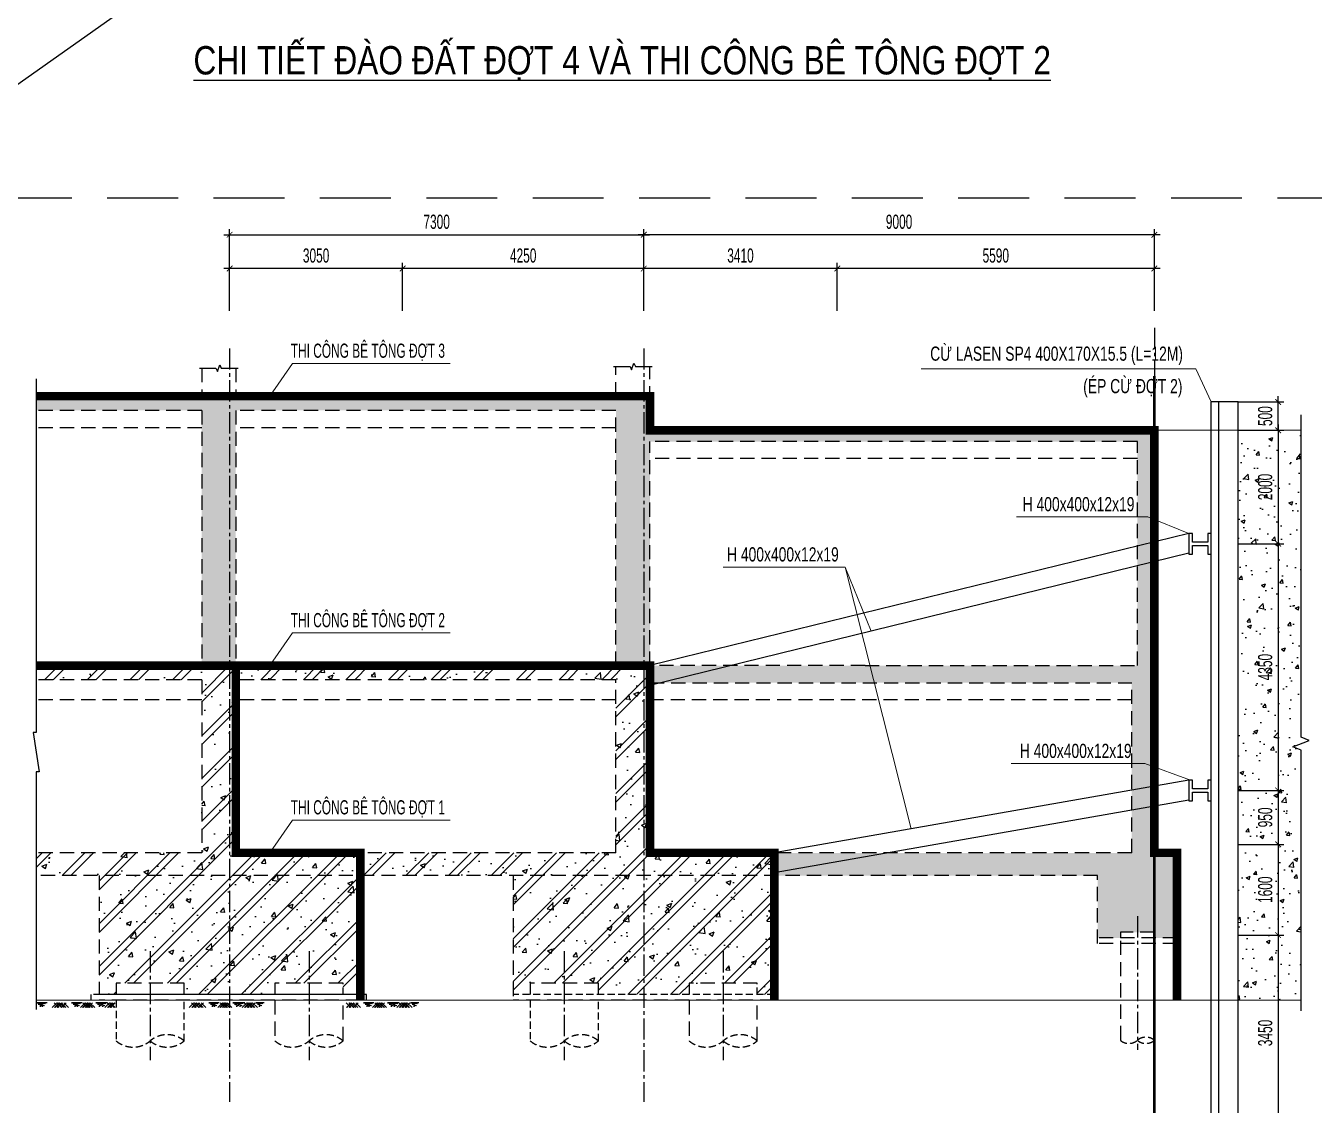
# Model space of a CAD drawing. Extents: x 71 to 3057337, y -14 to 345257.
# Drawn here: x 2984424 to 3029843, y 43712 to 81774 of the extents above; entities that cross this region are included whole.
import ezdxf
from ezdxf.enums import TextEntityAlignment as Align

# ---------------------------------------------------------------- set-up
doc = ezdxf.new("R2010")
doc.units = 0
doc.header["$LTSCALE"] = 1000
doc.header["$MEASUREMENT"] = 0
doc.header["$PDMODE"] = 3
for name, pattern in [('CENTER2', [1.125, 0.75, -0.125, 0.125, -0.125]), ('DASHED2', [0.375, 0.25, -0.125]), ('HIDDEN', [0.375, 0.25, -0.125])]:
    doc.linetypes.add(name, pattern=pattern)
doc.layers.get('0').update_dxf_attribs({"linetype": 'CONTINUOUS'})
doc.layers.get('Defpoints').update_dxf_attribs({"linetype": 'CONTINUOUS'})
for name, color, linetype in [('8', 8, 'CONTINUOUS'), ('CDC.01.AXIS', 160, 'CENTER2'), ('CDC.02.DIM', 1, 'CONTINUOUS'), ('CDC.04.HIDDEN', 8, 'HIDDEN'), ('CDC.05.STEEL', 4, 'CONTINUOUS'), ('CDC.06.TEXT', 2, 'CONTINUOUS'), ('CDC.10.HATCH', 9, 'CONTINUOUS'), ('CDC.14.STEELNUM', 2, 'CONTINUOUS'), ('CDC.16.BIGTEXT', 6, 'CONTINUOUS'), ('CHI', 1, 'CONTINUOUS'), ('DAICOC', 8, 'HIDDEN'), ('DIM', 1, 'CONTINUOUS'), ('hiddend', 146, 'HIDDEN')]:
    doc.layers.add(name, color=color, linetype=linetype)
doc.layers.add('A-WALL', color=4, linetype='CONTINUOUS', lineweight=9)
doc.layers.add('KCS_CHI', color=1, linetype='CONTINUOUS', lineweight=15)
doc.layers.add('KCS_Plotter', color=11, linetype='CONTINUOUS', plot=False)
doc.styles.add('ARIAL', font='arial.ttf', dxfattribs={"width": 0.6})
doc.dimstyles.new('D-25', dxfattribs={"dimtxt": 500, "dimasz": 200, "dimexe": 200, "dimexo": 0, "dimgap": 200, "dimtad": 1, "dimdec": 0, "dimlfac": 0.5, "dimzin": 13, "dimdsep": 46, "dimtxsty": 'ARIAL', "dimblk": 'ARCHTICK', "dimcen": 0, "dimdle": 200, "dimclrd": 1, "dimclre": 1, "dimclrt": 2, "dimadec": 0, "dimazin": 0, "dimtfac": 1, "dimtdec": 0, "dimtix": 1, "dimtmove": 2, "dimatfit": 3, "dimldrblk": 'ARCHTICK', "dimfxl": 1, "dimtolj": 1, "dimtzin": 13, "dimarcsym": 0})

# ---------------------------------------------------------------- blocks, each defined once
blk = doc.blocks.new('_ARCHTICK')
at = {"color": 0, "linetype": 'ByBlock', "const_width": 0.15}
blk.add_lwpolyline([(-0.5, -0.5), (0.5, 0.5)], dxfattribs=at)
blk = doc.blocks.new('*D189')
at = {"layer": 'CDC.02.DIM', "color": 1, "lineweight": -2, "transparency": 16777216}
for p, q in [((3006208, 71726), (3006208, 74605)), ((3024208, 71726), (3024208, 74605)), ((3024408, 74405), (3006008, 74405))]:
    blk.add_line(p, q, dxfattribs=at)
at = {"layer": 'Defpoints', "color": 0, "transparency": 16777216}
for p in [(3006208, 74405), (3006208, 71726), (3024208, 71726)]:
    blk.add_point(p, dxfattribs=at)
at = {"layer": 'CDC.02.DIM', "color": 1, "lineweight": -2, "transparency": 16777216, "xscale": 200, "yscale": 200, "zscale": 200, "rotation": 180}
blk.add_blockref('_ARCHTICK', (3006208, 74405), dxfattribs=at)
at = {"layer": 'CDC.02.DIM', "color": 1, "lineweight": -2, "transparency": 16777216, "xscale": 200, "yscale": 200, "zscale": 200}
blk.add_blockref('_ARCHTICK', (3024208, 74405), dxfattribs=at)
at = {"layer": 'CDC.02.DIM', "color": 2, "transparency": 16777216, "insert": (3015208, 74860), "char_height": 500, "attachment_point": 5, "style": 'ARIAL'}
blk.add_mtext('\\A1;9000', dxfattribs=at)
blk = doc.blocks.new('*D190')
at = {"layer": 'A-WALL', "color": 1, "lineweight": -2, "transparency": 16777216}
for p, q in [((3006408, 73214), (2997508, 73214)), ((2997708, 71726), (2997708, 73414)), ((3006208, 71726), (3006208, 73414))]:
    blk.add_line(p, q, dxfattribs=at)
at = {"layer": 'Defpoints', "color": 0, "transparency": 16777216}
for p in [(2997708, 73214), (2997708, 71726), (3006208, 71726)]:
    blk.add_point(p, dxfattribs=at)
at = {"layer": 'A-WALL', "color": 1, "lineweight": -2, "transparency": 16777216, "xscale": 200, "yscale": 200, "zscale": 200, "rotation": 180}
blk.add_blockref('_ARCHTICK', (2997708, 73214), dxfattribs=at)
at = {"layer": 'A-WALL', "color": 1, "lineweight": -2, "transparency": 16777216, "xscale": 200, "yscale": 200, "zscale": 200}
blk.add_blockref('_ARCHTICK', (3006208, 73214), dxfattribs=at)
at = {"layer": 'A-WALL', "color": 2, "transparency": 16777216, "insert": (3001958, 73669), "char_height": 500, "attachment_point": 5, "style": 'ARIAL'}
blk.add_mtext('\\A1;4250', dxfattribs=at)
blk = doc.blocks.new('*D191')
at = {"layer": 'A-WALL', "color": 1, "lineweight": -2, "transparency": 16777216}
for p, q in [((2997908, 73214), (2991408, 73214)), ((2991608, 71726), (2991608, 73414)), ((2997708, 71726), (2997708, 73414))]:
    blk.add_line(p, q, dxfattribs=at)
at = {"layer": 'Defpoints', "color": 0, "transparency": 16777216}
for p in [(2991608, 73214), (2991608, 71726), (2997708, 71726)]:
    blk.add_point(p, dxfattribs=at)
at = {"layer": 'A-WALL', "color": 1, "lineweight": -2, "transparency": 16777216, "xscale": 200, "yscale": 200, "zscale": 200, "rotation": 180}
blk.add_blockref('_ARCHTICK', (2991608, 73214), dxfattribs=at)
at = {"layer": 'A-WALL', "color": 1, "lineweight": -2, "transparency": 16777216, "xscale": 200, "yscale": 200, "zscale": 200}
blk.add_blockref('_ARCHTICK', (2997708, 73214), dxfattribs=at)
at = {"layer": 'A-WALL', "color": 2, "transparency": 16777216, "insert": (2994658, 73669), "char_height": 500, "attachment_point": 5, "style": 'ARIAL'}
blk.add_mtext('\\A1;3050', dxfattribs=at)
blk = doc.blocks.new('*D192')
at = {"layer": 'A-WALL', "color": 1, "lineweight": -2, "transparency": 16777216}
for p, q in [((2991608, 71726), (2991608, 74605)), ((3006208, 71726), (3006208, 74605)), ((2991408, 74405), (3006408, 74405))]:
    blk.add_line(p, q, dxfattribs=at)
at = {"layer": 'Defpoints', "color": 0, "transparency": 16777216}
for p in [(3006208, 74405), (2991608, 71726), (3006208, 71726)]:
    blk.add_point(p, dxfattribs=at)
at = {"layer": 'A-WALL', "color": 1, "lineweight": -2, "transparency": 16777216, "xscale": 200, "yscale": 200, "zscale": 200, "rotation": 180}
blk.add_blockref('_ARCHTICK', (2991608, 74405), dxfattribs=at)
at = {"layer": 'A-WALL', "color": 1, "lineweight": -2, "transparency": 16777216, "xscale": 200, "yscale": 200, "zscale": 200}
blk.add_blockref('_ARCHTICK', (3006208, 74405), dxfattribs=at)
at = {"layer": 'A-WALL', "color": 2, "transparency": 16777216, "insert": (2998908, 74860), "char_height": 500, "attachment_point": 5, "style": 'ARIAL'}
blk.add_mtext('\\A1;7300', dxfattribs=at)
blk = doc.blocks.new('*D193')
at = {"layer": 'CDC.02.DIM', "color": 1, "lineweight": -2, "transparency": 16777216}
for p, q in [((3024408, 73214), (3012828, 73214)), ((3013028, 71726), (3013028, 73414)), ((3024208, 71726), (3024208, 73414))]:
    blk.add_line(p, q, dxfattribs=at)
at = {"layer": 'Defpoints', "color": 0, "transparency": 16777216}
for p in [(3013028, 73214), (3013028, 71726), (3024208, 71726)]:
    blk.add_point(p, dxfattribs=at)
at = {"layer": 'CDC.02.DIM', "color": 1, "lineweight": -2, "transparency": 16777216, "xscale": 200, "yscale": 200, "zscale": 200, "rotation": 180}
blk.add_blockref('_ARCHTICK', (3013028, 73214), dxfattribs=at)
at = {"layer": 'CDC.02.DIM', "color": 1, "lineweight": -2, "transparency": 16777216, "xscale": 200, "yscale": 200, "zscale": 200}
blk.add_blockref('_ARCHTICK', (3024208, 73214), dxfattribs=at)
at = {"layer": 'CDC.02.DIM', "color": 2, "transparency": 16777216, "insert": (3018618, 73669), "char_height": 500, "attachment_point": 5, "style": 'ARIAL'}
blk.add_mtext('\\A1;5590', dxfattribs=at)
blk = doc.blocks.new('*D194')
at = {"layer": 'CDC.02.DIM', "color": 1, "lineweight": -2, "transparency": 16777216}
for p, q in [((3013228, 73214), (3006008, 73214)), ((3006208, 71726), (3006208, 73414)), ((3013028, 71726), (3013028, 73414))]:
    blk.add_line(p, q, dxfattribs=at)
at = {"layer": 'Defpoints', "color": 0, "transparency": 16777216}
for p in [(3006208, 73214), (3006208, 71726), (3013028, 71726)]:
    blk.add_point(p, dxfattribs=at)
at = {"layer": 'CDC.02.DIM', "color": 1, "lineweight": -2, "transparency": 16777216, "xscale": 200, "yscale": 200, "zscale": 200, "rotation": 180}
blk.add_blockref('_ARCHTICK', (3006208, 73214), dxfattribs=at)
at = {"layer": 'CDC.02.DIM', "color": 1, "lineweight": -2, "transparency": 16777216, "xscale": 200, "yscale": 200, "zscale": 200}
blk.add_blockref('_ARCHTICK', (3013028, 73214), dxfattribs=at)
at = {"layer": 'CDC.02.DIM', "color": 2, "transparency": 16777216, "insert": (3009618, 73669), "char_height": 500, "attachment_point": 5, "style": 'ARIAL'}
blk.add_mtext('\\A1;3410', dxfattribs=at)
blk = doc.blocks.new('*D201')
at = {"layer": 'CDC.02.DIM', "color": 1, "lineweight": -2, "transparency": 16777216}
for p, q in [((3024408, 73214), (3012828, 73214)), ((3013028, 71726), (3013028, 73414)), ((3024208, 71726), (3024208, 73414))]:
    blk.add_line(p, q, dxfattribs=at)
at = {"layer": 'Defpoints', "color": 0, "transparency": 16777216}
for p in [(3013028, 73214), (3013028, 71726), (3024208, 71726)]:
    blk.add_point(p, dxfattribs=at)
at = {"layer": 'CDC.02.DIM', "color": 1, "lineweight": -2, "transparency": 16777216, "xscale": 200, "yscale": 200, "zscale": 200, "rotation": 180}
blk.add_blockref('_ARCHTICK', (3013028, 73214), dxfattribs=at)
at = {"layer": 'CDC.02.DIM', "color": 1, "lineweight": -2, "transparency": 16777216, "xscale": 200, "yscale": 200, "zscale": 200}
blk.add_blockref('_ARCHTICK', (3024208, 73214), dxfattribs=at)
at = {"layer": 'CDC.02.DIM', "color": 2, "transparency": 16777216, "insert": (3018618, 73669), "char_height": 500, "attachment_point": 5, "style": 'ARIAL'}
blk.add_mtext('\\A1;5590', dxfattribs=at)
blk = doc.blocks.new('*D204')
at = {"layer": 'CDC.02.DIM', "color": 1, "lineweight": -2, "transparency": 16777216}
for p, q in [((3028571, 67711), (3028571, 63311)), ((3027159, 67511), (3028771, 67511)), ((3027159, 63511), (3028771, 63511))]:
    blk.add_line(p, q, dxfattribs=at)
at = {"layer": 'Defpoints', "color": 0, "transparency": 16777216}
for p in [(3027159, 67511), (3027159, 63511), (3028571, 63511)]:
    blk.add_point(p, dxfattribs=at)
at = {"layer": 'CDC.02.DIM', "color": 1, "lineweight": -2, "transparency": 16777216, "xscale": 200, "yscale": 200, "zscale": 200}
for p, rotation in [((3028571, 67511), 90), ((3028571, 63511), 270)]:
    blk.add_blockref('_ARCHTICK', p, dxfattribs=dict(at, rotation=rotation))
at = {"layer": 'CDC.02.DIM', "color": 2, "transparency": 16777216, "insert": (3028116, 65511), "char_height": 500, "attachment_point": 5, "rotation": 90, "style": 'ARIAL'}
blk.add_mtext('\\A1;2000', dxfattribs=at)
blk = doc.blocks.new('*D205')
at = {"layer": 'CDC.02.DIM', "color": 1, "lineweight": -2, "transparency": 16777216}
for p, q in [((3028571, 63711), (3028571, 54611)), ((3027159, 63511), (3028771, 63511)), ((3027159, 54811), (3028771, 54811))]:
    blk.add_line(p, q, dxfattribs=at)
at = {"layer": 'Defpoints', "color": 0, "transparency": 16777216}
for p in [(3027159, 63511), (3027159, 54811), (3028571, 54811)]:
    blk.add_point(p, dxfattribs=at)
at = {"layer": 'CDC.02.DIM', "color": 1, "lineweight": -2, "transparency": 16777216, "xscale": 200, "yscale": 200, "zscale": 200}
for p, rotation in [((3028571, 63511), 90), ((3028571, 54811), 270)]:
    blk.add_blockref('_ARCHTICK', p, dxfattribs=dict(at, rotation=rotation))
at = {"layer": 'CDC.02.DIM', "color": 2, "transparency": 16777216, "insert": (3028116, 59161), "char_height": 500, "attachment_point": 5, "rotation": 90, "style": 'ARIAL'}
blk.add_mtext('\\A1;4350', dxfattribs=at)
blk = doc.blocks.new('*D206')
at = {"layer": 'CDC.02.DIM', "color": 1, "lineweight": -2, "transparency": 16777216}
for p, q in [((3028571, 55011), (3028571, 52711)), ((3027159, 54811), (3028771, 54811)), ((3027159, 52911), (3028771, 52911))]:
    blk.add_line(p, q, dxfattribs=at)
at = {"layer": 'Defpoints', "color": 0, "transparency": 16777216}
for p in [(3027159, 54811), (3027159, 52911), (3028571, 52911)]:
    blk.add_point(p, dxfattribs=at)
at = {"layer": 'CDC.02.DIM', "color": 1, "lineweight": -2, "transparency": 16777216, "xscale": 200, "yscale": 200, "zscale": 200}
for p, rotation in [((3028571, 54811), 90), ((3028571, 52911), 270)]:
    blk.add_blockref('_ARCHTICK', p, dxfattribs=dict(at, rotation=rotation))
at = {"layer": 'CDC.02.DIM', "color": 2, "transparency": 16777216, "insert": (3028116, 53861), "char_height": 500, "attachment_point": 5, "rotation": 90, "style": 'ARIAL'}
blk.add_mtext('\\A1;950', dxfattribs=at)
blk = doc.blocks.new('*D207')
at = {"layer": 'CDC.02.DIM', "color": 1, "lineweight": -2, "transparency": 16777216}
for p, q in [((3028571, 68511), (3028571, 68711)), ((3027159, 68511), (3028771, 68511)), ((3028571, 67511), (3028571, 68511)), ((3027159, 67511), (3028771, 67511)), ((3028571, 67511), (3028571, 67311))]:
    blk.add_line(p, q, dxfattribs=at)
at = {"layer": 'Defpoints', "color": 0, "transparency": 16777216}
for p in [(3027159, 68511), (3028571, 68511), (3027159, 67511)]:
    blk.add_point(p, dxfattribs=at)
at = {"layer": 'CDC.02.DIM', "color": 1, "lineweight": -2, "transparency": 16777216, "xscale": 200, "yscale": 200, "zscale": 200}
for p, rotation in [((3028571, 68511), 270), ((3028571, 67511), 90)]:
    blk.add_blockref('_ARCHTICK', p, dxfattribs=dict(at, rotation=rotation))
at = {"layer": 'CDC.02.DIM', "color": 2, "transparency": 16777216, "insert": (3028116, 68011), "char_height": 500, "attachment_point": 5, "rotation": 90, "style": 'ARIAL'}
blk.add_mtext('\\A1;500', dxfattribs=at)
blk = doc.blocks.new('*D208')
at = {"layer": 'CDC.02.DIM', "color": 1, "lineweight": -2, "transparency": 16777216}
for p, q in [((3027159, 52911), (3028771, 52911)), ((3028571, 53111), (3028571, 49511)), ((3027159, 49711), (3028771, 49711))]:
    blk.add_line(p, q, dxfattribs=at)
at = {"layer": 'Defpoints', "color": 0, "transparency": 16777216}
for p in [(3027159, 52911), (3027159, 49711), (3028571, 49711)]:
    blk.add_point(p, dxfattribs=at)
at = {"layer": 'CDC.02.DIM', "color": 1, "lineweight": -2, "transparency": 16777216, "xscale": 200, "yscale": 200, "zscale": 200}
for p, rotation in [((3028571, 52911), 90), ((3028571, 49711), 270)]:
    blk.add_blockref('_ARCHTICK', p, dxfattribs=dict(at, rotation=rotation))
at = {"layer": 'CDC.02.DIM', "color": 2, "transparency": 16777216, "insert": (3028116, 51311), "char_height": 500, "attachment_point": 5, "rotation": 90, "style": 'ARIAL'}
blk.add_mtext('\\A1;1600', dxfattribs=at)
blk = doc.blocks.new('*D209')
at = {"layer": 'CDC.02.DIM', "color": 1, "lineweight": -2, "transparency": 16777216}
for p, q in [((3027159, 49711), (3028771, 49711)), ((3028571, 49911), (3028571, 42611)), ((3027159, 42811), (3028771, 42811))]:
    blk.add_line(p, q, dxfattribs=at)
at = {"layer": 'Defpoints', "color": 0, "transparency": 16777216}
for p in [(3027159, 49711), (3027159, 42811), (3028571, 42811)]:
    blk.add_point(p, dxfattribs=at)
at = {"layer": 'CDC.02.DIM', "color": 1, "lineweight": -2, "transparency": 16777216, "xscale": 200, "yscale": 200, "zscale": 200}
for p, rotation in [((3028571, 49711), 90), ((3028571, 42811), 270)]:
    blk.add_blockref('_ARCHTICK', p, dxfattribs=dict(at, rotation=rotation))
at = {"layer": 'CDC.02.DIM', "color": 2, "transparency": 16777216, "insert": (3028116, 46261), "char_height": 500, "attachment_point": 5, "rotation": 90, "style": 'ARIAL'}
blk.add_mtext('\\A1;3450', dxfattribs=at)

msp = doc.modelspace()

# ---------------------------------------------------------------- hatches: boundary and pattern name
at = {"layer": 'CDC.10.HATCH'}
h = msp.add_hatch(dxfattribs=at)
h.set_pattern_fill('CHAU-01', color=256, scale=250, style=0, pattern_type=2)
h.set_pattern_definition([(50, (0, 0), (1793.15046, -156.88034), [187.5, -2062.5]), (355, (0, 0), (-346.8783, 1880.4803), [150, -1650]), (100.4514, (149.4, -13), (1446.2735, 1723.5989), [159.3505, -1752.8553]), (46.1842, (0, 500), (2668.1026, -413.7975), [281.25, -3093.75]), (96.6356, (222.3, 465.5), (2336.6568, 2435.2947), [239.0257, -2629.2825]), (351.1842, (0, 500), (2336.6549, 2435.2965), [225, -2475]), (21, (250, 375), (1492.2676, -1006.5472), [187.5, -2062.5]), (326, (250, 375), (608.2883, 1812.8751), [150, -1650]), (71.4514, (374.4, 291.1), (2100.5566, 806.3262), [159.3505, -1752.8553]), (37.5, (0, 0), (30.39964, 832.23463), [0, -1630, 0, -1675, 0, -1656.25]), (7.5, (0, 0), (657.67384, 986.02928), [0, -955, 0, -1592.5, 0, -631.25]), (327.5, (-557.5, 0), (1334.55609, -56.38718), [0, -625, 0, -1950, 0, -2587.5]), (317.5, (-807.5, 0), (1457.96542, 250.26246), [0, -812.5, 0, -1295, 0, -1837.5]), (45, (0, 0), (-751.30096, 751.30096), []), (45, (0, 306.2), (-751.30096, 751.30096), [])])
h.paths.add_polyline_path([(2991828, 68211.3), (3005228, 68211.3), (3005228, 59211.3), (3006428, 59211.3), (3006428, 67111.3), (3023608, 67111.3), (3023608, 59211.3), (3014008, 59211.3), (3006428, 59211.3), (3006428, 58611.3), (3023408, 58611.3), (3023408, 52611.3), (3010808, 52611.3), (3010808, 51811.3), (3022208, 51811.3), (3022208, 49611.3), (3023008, 49611.3), (3023008, 49811.3), (3024208, 49811.3), (3024208, 49611.3), (3025008, 49611.3), (3025008, 52611.3), (3024208, 52611.3), (3024208, 67511.3), (3006428, 67511.3), (3006428, 68711.3), (2984791.6, 68711.3), (2984791.6, 68211.3), (2990628, 68211.3), (2990628, 59211.3), (2991828, 59211.3)])
h = msp.add_hatch(dxfattribs=at)
h.set_pattern_fill('AR-CONC', color=256, scale=200, style=0)
h.set_pattern_definition([(50, (0, 0), (1434.52037, -125.50427), [150, -1650]), (355, (0, 0), (-277.5027, 1504.3843), [120, -1320]), (100.4514, (119.5, -10.5), (1157.01876, 1378.8791), [127.4804, -1402.2842]), (46.1842, (0, 400), (2134.4821, -331.038), [225, -2475]), (96.6356, (177.9, 372.4), (1869.3254, 1948.2357), [191.2206, -2103.426]), (351.1842, (0, 400), (1869.3239, 1948.2372), [180, -1980]), (21, (200, 300), (1193.8141, -805.2378), [150, -1650]), (326, (200, 300), (486.63066, 1450.3001), [120, -1320]), (71.4514, (299.5, 232.9), (1680.44526, 645.061), [127.4804, -1402.2842]), (37.5, (0, 0), (24.31971, 665.78771), [0, -1304, 0, -1340, 0, -1325]), (7.5, (0, 0), (526.13907, 788.82342), [0, -764, 0, -1274, 0, -505]), (327.5, (-446, 0), (1067.64487, -45.10974), [0, -500, 0, -1560, 0, -2070]), (317.5, (-646, 0), (1166.37234, 200.20996), [0, -650, 0, -1036, 0, -1470])])
h.paths.add_polyline_path([(3029376.2, 67511.3), (3027158.9, 67511.3), (3027158.9, 47411.3), (3029376.2, 47411.3), (3029376.2, 56226.9), (3029082.6, 56354.4), (3029669.9, 56568.2), (3029376.2, 56695.7)])
h.paths.add_polyline_path([(3027735.6, 64936.3), (3027735.6, 66086.3), (3028496.1, 66086.3), (3028496.1, 64936.3)], flags=24)
h.paths.add_polyline_path([(3027735.2, 58582.8), (3027735.2, 59739.8), (3028496.1, 59739.8), (3028496.1, 58582.8)], flags=24)
h.paths.add_polyline_path([(3027735.6, 53405.4), (3027735.6, 54317.2), (3028496.1, 54317.2), (3028496.1, 53405.4)], flags=24)
h.paths.add_polyline_path([(3027735.6, 50753), (3027735.6, 51869.6), (3028496.1, 51869.6), (3028496.1, 50753)], flags=24)
h = msp.add_hatch(dxfattribs=at)
h.set_pattern_fill('CHAU-01', color=256, scale=250, style=0, pattern_type=2)
h.set_pattern_definition([(50, (65121.5, -48691.5), (1793.15046, -156.88034), [187.5, -2062.5]), (355, (65121.5, -48691.5), (-346.8783, 1880.4803), [150, -1650]), (100.4514, (65270.9, -48704.6), (1446.2735, 1723.5989), [159.3505, -1752.8553]), (46.1842, (65121.5, -48191.5), (2668.1026, -413.7975), [281.25, -3093.75]), (96.6356, (65343.8, -48226), (2336.6568, 2435.2947), [239.0257, -2629.2825]), (351.1842, (65121.5, -48191.5), (2336.6549, 2435.2965), [225, -2475]), (21, (65371.5, -48316.5), (1492.2676, -1006.5472), [187.5, -2062.5]), (326, (65371.5, -48316.5), (608.2883, 1812.8751), [150, -1650]), (71.4514, (65495.8, -48400.4), (2100.5566, 806.3262), [159.3505, -1752.8553]), (37.5, (65121.45, -48691.5), (30.39964, 832.23463), [0, -1630, 0, -1675, 0, -1656.25]), (7.5, (65121.45, -48691.5), (657.67384, 986.02928), [0, -955, 0, -1592.5, 0, -631.25]), (327.5, (64563.95, -48691.5), (1334.55609, -56.38718), [0, -625, 0, -1950, 0, -2587.5]), (317.5, (64314, -48691.5), (1457.96542, 250.26246), [0, -812.5, 0, -1295, 0, -1837.5]), (45, (65121.5, -48691.5), (-751.30096, 751.30096), []), (45, (65121.5, -48385.3), (-751.30096, 751.30096), [])])
h.paths.add_polyline_path([(2991828, 59211.3), (2984791.6, 59211.3), (2984791.6, 58711.3), (2990628, 58711.3), (2990628, 52611.3), (2984791.6, 52611.3), (2984791.6, 51811.3), (2996216.7, 51811.3), (2996216.7, 52611.3), (2991828, 52611.3)])
h.paths.add_polyline_path([(2996208, 51811.3), (2987008, 51811.3), (2987008, 47611.3), (2987608, 47611.3), (2987608, 48011.3), (2990008, 48011.3), (2990008, 47611.3), (2993208, 47611.3), (2993208, 48011.3), (2995608, 48011.3), (2995608, 47611.3), (2996208, 47611.3)])
h = msp.add_hatch(dxfattribs=at)
h.set_pattern_fill('CHAU-01', color=256, scale=250, style=0, pattern_type=2)
h.set_pattern_definition([(50, (-3893.9, -48691.5), (1793.15046, -156.88034), [187.5, -2062.5]), (355, (-3893.9, -48691.5), (-346.8783, 1880.4803), [150, -1650]), (100.4514, (-3744.5, -48704.6), (1446.2735, 1723.5989), [159.3505, -1752.8553]), (46.1842, (-3894, -48191.5), (2668.1026, -413.7975), [281.25, -3093.75]), (96.6356, (-3671.6, -48226), (2336.6568, 2435.2947), [239.0257, -2629.2825]), (351.1842, (-3894, -48191.5), (2336.6549, 2435.2965), [225, -2475]), (21, (-3643.9, -48316.5), (1492.2676, -1006.5472), [187.5, -2062.5]), (326, (-3643.9, -48316.5), (608.2883, 1812.8751), [150, -1650]), (71.4514, (-3519.5, -48400.4), (2100.5566, 806.3262), [159.3505, -1752.8553]), (37.5, (-3893.9, -48691.5), (30.39964, 832.23463), [0, -1630, 0, -1675, 0, -1656.25]), (7.5, (-3893.9, -48691.5), (657.67384, 986.02928), [0, -955, 0, -1592.5, 0, -631.25]), (327.5, (-4451.4, -48691.5), (1334.55609, -56.38718), [0, -625, 0, -1950, 0, -2587.5]), (317.5, (-4701.4, -48691.5), (1457.96542, 250.26246), [0, -812.5, 0, -1295, 0, -1837.5]), (45, (-3893.9, -48691.5), (-751.30096, 751.30096), []), (45, (-3893.9, -48385.3), (-751.30096, 751.30096), [])])
h.paths.add_polyline_path([(3006428, 59211.3), (2991828, 59211.3), (2991828, 58711.3), (3005228, 58711.3), (3005228, 52611.3), (2996216.7, 52611.3), (2996216.7, 51811.3), (3010808, 51811.3), (3010808, 52611.3), (3006428, 52611.3)])
h.paths.add_polyline_path([(3010808, 51811.3), (3001608, 51811.3), (3001608, 47611.3), (3002208, 47611.3), (3002208, 48011.3), (3004608, 48011.3), (3004608, 47611.3), (3007808, 47611.3), (3007808, 48011.3), (3010208, 48011.3), (3010208, 47611.3), (3010808, 47611.3)])

# ---------------------------------------------------------------- linework, layer by layer
at = {"layer": '8'}
for p, q in [((2985514.7, 47319.9), (2985348.7, 47153.8)), ((2985428.2, 47322.9), (2985594.2, 47156.9)), ((2985604.7, 47319.9), (2985438.7, 47153.8)), ((2985623.1, 47319.9), (2985457.1, 47153.8)), ((2985518.2, 47322.9), (2985684.2, 47156.9)), ((2985694.7, 47319.9), (2985528.7, 47153.8)), ((2985536.7, 47322.9), (2985702.7, 47156.9)), ((2985713.1, 47319.9), (2985547.1, 47153.8)), ((2985608.2, 47322.9), (2985774.2, 47156.9)), ((2985673.3, 47322.9), (2985839.3, 47156.9)), ((2985849.8, 47319.9), (2985683.7, 47153.8)), ((2985763.3, 47322.9), (2985929.3, 47156.9)), ((2986522.8, 47319.9), (2986356.8, 47153.8)), ((2986594.3, 47319.9), (2986428.2, 47153.8)), ((2986436.3, 47322.9), (2986602.4, 47156.9)), ((2986612.8, 47319.9), (2986446.8, 47153.8)), ((2986507.8, 47322.9), (2986673.8, 47156.9)), ((2986684.3, 47319.9), (2986518.2, 47153.8)), ((2986526.3, 47322.9), (2986692.4, 47156.9)), ((2986702.8, 47319.9), (2986536.8, 47153.8)), ((2986597.8, 47322.9), (2986763.8, 47156.9)), ((2986774.3, 47319.9), (2986608.2, 47153.8)), ((2986616.3, 47322.9), (2986782.4, 47156.9)), ((2986687.8, 47322.9), (2986853.8, 47156.9)), ((2987375.9, 47319.9), (2987209.8, 47153.8)), ((2987289.4, 47322.9), (2987455.4, 47156.9)), ((2987465.9, 47319.9), (2987299.8, 47153.8)), ((2987490.1, 47319.9), (2987324, 47153.8)), ((2987379.4, 47322.9), (2987545.4, 47156.9)), ((2987555.9, 47319.9), (2987389.8, 47153.8)), ((2987403.6, 47322.9), (2987569.6, 47156.9)), ((2987580.1, 47319.9), (2987414, 47153.8)), ((2990353.1, 47319.9), (2990187, 47153.8)), ((2990266.6, 47322.9), (2990432.6, 47156.9)), ((2990443.1, 47319.9), (2990277, 47153.8)), ((2990461.5, 47319.9), (2990295.5, 47153.8)), ((2990356.6, 47322.9), (2990522.6, 47156.9)), ((2990533.1, 47319.9), (2990367, 47153.8)), ((2990375, 47322.9), (2990541, 47156.9)), ((2990551.5, 47319.9), (2990385.5, 47153.8)), ((2990446.6, 47322.9), (2990612.6, 47156.9)), ((2990511.7, 47322.9), (2990677.7, 47156.9)), ((2990688.1, 47319.9), (2990522.1, 47153.8)), ((2990601.7, 47322.9), (2990767.7, 47156.9)), ((2991361.2, 47319.9), (2991195.1, 47153.8)), ((2991432.6, 47319.9), (2991266.6, 47153.8)), ((2991274.7, 47322.9), (2991440.7, 47156.9)), ((2991451.2, 47319.9), (2991285.1, 47153.8)), ((2991346.1, 47322.9), (2991512.2, 47156.9)), ((2991522.6, 47319.9), (2991356.6, 47153.8)), ((2991364.7, 47322.9), (2991530.7, 47156.9)), ((2991541.2, 47319.9), (2991375.1, 47153.8)), ((2991436.1, 47322.9), (2991602.2, 47156.9)), ((2991612.6, 47319.9), (2991446.6, 47153.8)), ((2991454.7, 47322.9), (2991620.7, 47156.9)), ((2991526.1, 47322.9), (2991692.2, 47156.9)), ((2992214.2, 47319.9), (2992048.2, 47153.8)), ((2992127.7, 47322.9), (2992293.8, 47156.9)), ((2992304.2, 47319.9), (2992138.2, 47153.8)), ((2992328.4, 47319.9), (2992162.4, 47153.8)), ((2992217.7, 47322.9), (2992383.8, 47156.9)), ((2992394.2, 47319.9), (2992228.2, 47153.8)), ((2992241.9, 47322.9), (2992408, 47156.9)), ((2992418.4, 47319.9), (2992252.4, 47153.8)), ((2992307.7, 47322.9), (2992473.8, 47156.9)), ((2992331.9, 47322.9), (2992498, 47156.9)), ((2992508.4, 47319.9), (2992342.4, 47153.8)), ((2992421.9, 47322.9), (2992588, 47156.9)), ((2995717.9, 47322.9), (2995884, 47156.9)), ((2995894.4, 47319.9), (2995728.4, 47153.8)), ((2995912.9, 47319.9), (2995746.8, 47153.8)), ((2995807.9, 47322.9), (2995974, 47156.9)), ((2995984.4, 47319.9), (2995818.4, 47153.8)), ((2995826.4, 47322.9), (2995992.4, 47156.9)), ((2996002.9, 47319.9), (2995836.8, 47153.8)), ((2995897.9, 47322.9), (2996064, 47156.9)), ((2995963, 47322.9), (2996129, 47156.9)), ((2996139.5, 47319.9), (2995973.5, 47153.8)), ((2996053, 47322.9), (2996219, 47156.9)), ((2996812.5, 47319.9), (2996646.5, 47153.8)), ((2996884, 47319.9), (2996717.9, 47153.8)), ((2996726, 47322.9), (2996892.1, 47156.9)), ((2996902.5, 47319.9), (2996736.5, 47153.8)), ((2996797.5, 47322.9), (2996963.5, 47156.9)), ((2996974, 47319.9), (2996807.9, 47153.8)), ((2996816, 47322.9), (2996982.1, 47156.9)), ((2996992.5, 47319.9), (2996826.5, 47153.8)), ((2996887.5, 47322.9), (2997053.5, 47156.9)), ((2997064, 47319.9), (2996897.9, 47153.8)), ((2996906, 47322.9), (2997072.1, 47156.9)), ((2996977.5, 47322.9), (2997143.5, 47156.9)), ((2997665.6, 47319.9), (2997499.5, 47153.8)), ((2997579.1, 47322.9), (2997745.1, 47156.9)), ((2997755.6, 47319.9), (2997589.5, 47153.8)), ((2997779.8, 47319.9), (2997613.7, 47153.8)), ((2997669.1, 47322.9), (2997835.1, 47156.9)), ((2997845.6, 47319.9), (2997679.5, 47153.8)), ((2997693.3, 47322.9), (2997859.3, 47156.9)), ((2997869.8, 47319.9), (2997703.7, 47153.8)), ((2997759.1, 47322.9), (2997925.1, 47156.9)), ((2997783.3, 47322.9), (2997949.3, 47156.9)), ((2997959.8, 47319.9), (2997793.7, 47153.8)), ((2997873.3, 47322.9), (2998039.3, 47156.9))]:
    msp.add_line(p, q, dxfattribs=at)
for points in [[(2985103.7, 47327.9), (2984804.5, 47327.9), (2985053.3, 47296), (2984863.4, 47277.5), (2985002.9, 47230.5), (2984927.2, 47205.3), (2984927.2, 47176.7)], [(2985175.2, 47327.9), (2984876, 47327.9), (2985124.8, 47296), (2984934.8, 47277.5), (2985074.3, 47230.5), (2984998.7, 47205.3), (2984998.7, 47176.7)], [(2986334.8, 47327.9), (2986035.6, 47327.9), (2986284.4, 47296), (2986094.4, 47277.5), (2986233.9, 47230.5), (2986158.3, 47205.3), (2986158.3, 47176.7)], [(2986406.2, 47327.9), (2986107, 47327.9), (2986355.8, 47296), (2986165.9, 47277.5), (2986305.4, 47230.5), (2986229.7, 47205.3), (2986229.7, 47176.7)], [(2987187.8, 47327.9), (2986888.6, 47327.9), (2987137.4, 47296), (2986947.5, 47277.5), (2987087, 47230.5), (2987011.3, 47205.3), (2987011.3, 47176.7)], [(2987302, 47327.9), (2987002.8, 47327.9), (2987251.6, 47296), (2987061.7, 47277.5), (2987201.2, 47230.5), (2987125.5, 47205.3), (2987125.5, 47176.7)], [(2991173.2, 47327.9), (2990873.9, 47327.9), (2991122.7, 47296), (2990932.8, 47277.5), (2991072.3, 47230.5), (2990996.7, 47205.3), (2990996.7, 47176.7)], [(2991244.6, 47327.9), (2990945.4, 47327.9), (2991194.2, 47296), (2991004.2, 47277.5), (2991143.7, 47230.5), (2991068.1, 47205.3), (2991068.1, 47176.7)], [(2992026.2, 47327.9), (2991727, 47327.9), (2991975.8, 47296), (2991785.8, 47277.5), (2991925.3, 47230.5), (2991849.7, 47205.3), (2991849.7, 47176.7)], [(2992140.4, 47327.9), (2991841.2, 47327.9), (2992090, 47296), (2991900, 47277.5), (2992039.5, 47230.5), (2991963.9, 47205.3), (2991963.9, 47176.7)], [(2992832.5, 47327.9), (2992533.3, 47327.9), (2992782.1, 47296), (2992592.2, 47277.5), (2992731.7, 47230.5), (2992656, 47205.3), (2992656, 47176.7)], [(2996624.5, 47327.9), (2996325.3, 47327.9), (2996574.1, 47296), (2996384.1, 47277.5), (2996523.6, 47230.5), (2996448, 47205.3), (2996448, 47176.7)], [(2996696, 47327.9), (2996396.7, 47327.9), (2996645.5, 47296), (2996455.6, 47277.5), (2996595.1, 47230.5), (2996519.5, 47205.3), (2996519.5, 47176.7)], [(2997477.5, 47327.9), (2997178.3, 47327.9), (2997427.1, 47296), (2997237.2, 47277.5), (2997376.7, 47230.5), (2997301, 47205.3), (2997301, 47176.7)], [(2997591.8, 47327.9), (2997292.5, 47327.9), (2997541.3, 47296), (2997351.4, 47277.5), (2997490.9, 47230.5), (2997415.3, 47205.3), (2997415.3, 47176.7)], [(2998283.9, 47327.9), (2997984.7, 47327.9), (2998233.5, 47296), (2998043.5, 47277.5), (2998183, 47230.5), (2998107.4, 47205.3), (2998107.4, 47176.7)]]:
    msp.add_lwpolyline(points, dxfattribs=at)
at = {"layer": 'CDC.01.AXIS', "color": 5, "linetype": 'CENTER2'}
for p, q in [((3024208, 71121), (3024208, 43957.3)), ((2991608, 70399.8), (2991608, 43836.1)), ((3006208, 70399.8), (3006208, 43836.1)), ((3023608, 50379.3), (3023608, 45661.6)), ((2988808, 49147.2), (2988808, 45301.1)), ((2994408, 49147.2), (2994408, 45301.1)), ((3003408, 49147.2), (3003408, 45301.1)), ((3009008, 49147.2), (3009008, 45301.1))]:
    msp.add_line(p, q, dxfattribs=at)
at = {"layer": 'CDC.04.HIDDEN', "ltscale": 10}
msp.add_line((2912293.8, 75709.4), (3040776.6, 75709.4), dxfattribs=at)
at = {"layer": 'CDC.04.HIDDEN', "ltscale": 2}
for p, q in [((2990628, 69703.2), (2990628, 68711.3)), ((2991828, 69703.2), (2991828, 68711.3)), ((3005228, 68711.3), (3005228, 69756)), ((3006428, 67811.3), (3006428, 69756)), ((2990628, 68711.3), (2984791.6, 68711.3)), ((3005228, 68711.3), (2991828, 68711.3)), ((2990628, 68211.3), (2984791.6, 68211.3)), ((2990628, 68211.3), (2990628, 59211.3)), ((2991828, 68211.3), (2991828, 52611.3)), ((3005228, 68211.3), (2991828, 68211.3)), ((3005228, 59211.3), (3005228, 68211.3)), ((2990628, 67598.6), (2984791.6, 67598.6)), ((3005228, 67598.6), (2991828, 67598.6)), ((3024208, 67511.3), (3006428, 67511.3)), ((3024208, 52611.3), (3024208, 67511.3)), ((3023608, 67111.3), (3006428, 67111.3)), ((3006428, 59211.3), (3006428, 67111.3)), ((3023608, 59211.3), (3023608, 67111.3)), ((3023608, 66511.3), (3006428, 66511.3)), ((2990628, 59211.3), (2984791.6, 59211.3)), ((3005228, 59211.3), (2991828, 59211.3)), ((3014008, 59211.3), (3006428, 59211.3)), ((3014008, 59211.3), (3023608, 59211.3)), ((2990628, 58711.3), (2984791.6, 58711.3)), ((2990628, 58711.3), (2990628, 52611.3)), ((3005228, 58711.3), (2991828, 58711.3)), ((3005228, 52611.3), (3005228, 58711.3)), ((3006428, 58611.3), (3023408, 58611.3)), ((3006428, 52611.3), (3006428, 58611.3)), ((3023408, 52611.3), (3023408, 58611.3)), ((2990628, 58011.3), (2984791.6, 58011.3)), ((3005228, 58011.3), (2991828, 58011.3)), ((3023408, 58011.3), (3006428, 58011.3)), ((2990628, 52611.3), (2984791.6, 52611.3)), ((3005228, 52611.3), (2991828, 52611.3)), ((3023408, 52611.3), (3006428, 52611.3)), ((3024208, 52611.3), (3025008, 52611.3)), ((3025008, 49411.3), (3025008, 52611.3)), ((3022208, 51811.3), (2984791.6, 51811.3)), ((2987008, 51811.3), (2987008, 47611.3)), ((2996208, 51811.3), (2996208, 47411.3)), ((3001608, 51811.3), (3001608, 47411.3)), ((3010808, 51811.3), (3010808, 47411.3)), ((3022208, 49411.3), (3022208, 51811.3)), ((3025008, 49611.3), (3022208, 49611.3)), ((3024208, 49811.3), (3023008, 49811.3)), ((3023008, 49811.3), (3023008, 49611.3)), ((3023008, 49511.3), (3023008, 46001.4)), ((3024208, 46001.4), (3024208, 49511.3)), ((3025008, 49411.3), (3022208, 49411.3)), ((2990008, 48011.3), (2987608, 48011.3)), ((2987608, 48011.3), (2987608, 47611.3)), ((2990008, 47611.3), (2990008, 48011.3)), ((2995608, 48011.3), (2993208, 48011.3)), ((2993208, 48011.3), (2993208, 47611.3)), ((3004608, 48011.3), (3002208, 48011.3)), ((3002208, 48011.3), (3002208, 47611.3)), ((3004608, 47611.3), (3004608, 48011.3)), ((3010208, 48011.3), (3007808, 48011.3)), ((3007808, 48011.3), (3007808, 47611.3)), ((2986714.7, 47611.3), (2986714.7, 47411.3)), ((2996208, 47411.3), (2987008, 47411.3)), ((2993208, 47411.3), (2993208, 45980.7)), ((2995608, 45980.7), (2995608, 47411.3)), ((3010808, 47411.3), (3001608, 47411.3)), ((3007808, 47411.3), (3007808, 45980.7)), ((3010208, 45980.7), (3010208, 47411.3))]:
    msp.add_line(p, q, dxfattribs=at)
at = {"layer": 'CDC.04.HIDDEN'}
for p, q in [((3024208, 49611.3), (3024208, 49811.3)), ((2995608, 47611.3), (2995608, 48011.3)), ((3010208, 47611.3), (3010208, 48011.3)), ((2987608, 47411.3), (2987608, 45980.7)), ((2990008, 45980.7), (2990008, 47411.3)), ((3002208, 47411.3), (3002208, 45980.7)), ((3004608, 45980.7), (3004608, 47411.3))]:
    msp.add_line(p, q, dxfattribs=at)
for points in [[(2987608, 45980.7, 0.3639702), (2988808, 45980.7, -0.3639702), (2990008, 45980.7, -0.3639702), (2988808, 45980.7)], [(2993208, 45980.7, 0.3639702), (2994408, 45980.7, -0.3639702), (2995608, 45980.7, -0.3639702), (2994408, 45980.7)], [(3002208, 45980.7, 0.3639702), (3003408, 45980.7, -0.3639702), (3004608, 45980.7, -0.3639702), (3003408, 45980.7)], [(3007808, 45980.7, 0.3639702), (3009008, 45980.7, -0.3639702), (3010208, 45980.7, -0.3639702), (3009008, 45980.7)], [(3023008, 46001.4, 0.3639702), (3023608, 46001.4, -0.3639702), (3024208, 46001.4, -0.3639702), (3023608, 46001.4)]]:
    msp.add_lwpolyline(points, format="xyb", dxfattribs=at)
at = {"layer": 'CDC.05.STEEL', "linetype": 'Continuous'}
for p, q in [((3026208.9, 42811.3), (3026208.9, 68511.3)), ((3026483.3, 42811.3), (3026483.3, 68511.3))]:
    msp.add_line(p, q, dxfattribs=at)
at = {"layer": 'CDC.05.STEEL', "linetype": 'DASHED2', "ltscale": 500}
for p, q in [((3027158.9, 68511.3), (3026208.9, 68511.3)), ((3027158.9, 42811.3), (3027158.9, 68511.3))]:
    msp.add_line(p, q, dxfattribs=at)
at = {"layer": 'CDC.05.STEEL'}
for p, q in [((3025418.9, 63876.3), (3006428, 59211.3)), ((3025418.9, 63176.3), (3006428, 58511.3)), ((3025418.9, 55176.3), (3010808, 52611.3)), ((3025418.9, 54466.7), (3010808, 51901.7))]:
    msp.add_line(p, q, dxfattribs=at)
for points in [[(3026208.9, 63876.3), (3026097.1, 63876.3), (3026097.1, 63567.2), (3025550.8, 63567.2), (3025550.8, 63876.3), (3025418.9, 63876.3), (3025418.9, 63146.3), (3025550.8, 63146.3), (3025550.8, 63445.4), (3026097.1, 63445.4), (3026097.1, 63146.3), (3026208.9, 63146.3)], [(3026208.9, 55176.3), (3026097.1, 55176.3), (3026097.1, 54867.2), (3025550.8, 54867.2), (3025550.8, 55176.3), (3025418.9, 55176.3), (3025418.9, 54446.3), (3025550.8, 54446.3), (3025550.8, 54745.4), (3026097.1, 54745.4), (3026097.1, 54446.3), (3026208.9, 54446.3)]]:
    msp.add_lwpolyline(points, dxfattribs=at)
at = {"layer": 'CDC.14.STEELNUM', "const_width": 300}
for points in [[(3025008, 47411.3), (3025008, 52611.3), (3024208, 52611.3), (3024208, 67511.3), (3006428, 67511.3), (3006428, 68711.3), (2984791.6, 68711.3)], [(2984791.6, 59211.3), (2991828, 59211.3), (2991828, 52611.3), (2996216.7, 52611.3), (2996216.7, 47411.3)], [(3010808, 47411.3), (3010808, 52611.3), (3006428, 52611.3), (3006428, 59211.3), (2991828, 59211.3)]]:
    msp.add_lwpolyline(points, dxfattribs=at)
at = {"layer": 'CHI'}
msp.add_lwpolyline([(2984791.6, 69328.6), (2984791.6, 56860), (2984683.8, 56860), (2984897.4, 55473.6), (2984791.6, 55473.6), (2984791.6, 47084.8)], dxfattribs=at)
at = {"layer": 'DAICOC'}
for p, q in [((2996440.4, 47611.3), (2986714.7, 47611.3)), ((2996208, 47611.3), (2987008, 47611.3)), ((2996440.4, 47411.3), (2996440.4, 47611.3)), ((3010808, 47611.3), (3001608, 47611.3))]:
    msp.add_line(p, q, dxfattribs=at)
at = {"layer": 'DIM'}
for points in [[(2990545.6, 69703.2), (2991127.2, 69703.2), (2991178.2, 69585.7), (2991263.7, 69820.6), (2991314.7, 69703.2), (2991906.9, 69703.2)], [(3005145.6, 69756), (3005727.2, 69756), (3005778.2, 69638.6), (3005863.7, 69873.5), (3005914.7, 69756), (3006506.9, 69756)], [(3029376.2, 47043.1), (3029376.2, 56226.9), (3029082.6, 56354.4), (3029669.9, 56568.2), (3029376.2, 56695.7), (3029376.2, 68060.8)]]:
    msp.add_lwpolyline(points, dxfattribs=at)
at = {"layer": 'hiddend', "ltscale": 4, "const_width": 100}
msp.add_lwpolyline([(3024208, 69424.5), (3024208, 36117.7)], dxfattribs=at)
at = {"layer": 'KCS_CHI'}
for p, q in [((3024208, 67511.3), (3029376.2, 67511.3)), ((3013303.5, 62687.4), (3015637.1, 53459.1)), ((2984791.6, 47411.3), (3029376.2, 47411.3))]:
    msp.add_line(p, q, dxfattribs=at)
for points in [[(2993031.1, 68711.3), (2993826.2, 69868.6), (2999386.7, 69868.6)], [(3026208.9, 68511.3), (3025669.8, 69682.4), (3015990.9, 69682.4)], [(3025418.9, 63876.3), (3023974.3, 64458.3), (3019350.4, 64458.3)], [(3014228.5, 60429.2), (3013303.5, 62687.4), (3009007.6, 62687.4)], [(2993031.1, 59211.3), (2993826.2, 60368.6), (2999386.7, 60368.6)], [(3025484.9, 55176.3), (3023874.3, 55758.3), (3019160, 55758.3)], [(2993031.1, 52611.3), (2993826.2, 53768.6), (2999386.7, 53768.6)]]:
    msp.add_lwpolyline(points, dxfattribs=at)
at = {"layer": 'KCS_Plotter'}
msp.add_line((2905956.6, 24496.7), (3057336.6, 131416.7), dxfattribs=at)

# ---------------------------------------------------------------- texts
at = {"layer": 'CDC.06.TEXT', "color": 2, "style": 'ARIAL'}
for s, width, p in [('THI CÔNG BÊ TÔNG ĐỢT 3', 0.6, (2996483, 70316.8)), ('H 400x400x12x19', 0.7, (3021535.1, 64906.5)), ('H 400x400x12x19', 0.7, (3011113.5, 63135.7)), ('THI CÔNG BÊ TÔNG ĐỢT 2', 0.6, (2996483, 60816.8)), ('H 400x400x12x19', 0.7, (3021435.1, 56206.5)), ('THI CÔNG BÊ TÔNG ĐỢT 1', 0.6, (2996483, 54216.8))]:
    msp.add_text(s, height=500, dxfattribs=dict(at, width=width)).set_placement(p, align=Align.MIDDLE_CENTER)
at = {"layer": 'CDC.06.TEXT', "color": 2, "style": 'ARIAL', "width": 0.7}
for s, p in [('CỪ LASEN SP4 400X170X15.5 (L=12M)', (3016304.7, 70212.7)), ('(ÉP CỪ ĐỢT 2)', (3021698.3, 69068.3))]:
    msp.add_text(s, height=500, dxfattribs=at).set_placement(p, align=Align.MIDDLE_LEFT)
at = {"layer": 'CDC.16.BIGTEXT', "style": 'ARIAL', "width": 0.8}
msp.add_text('%%UCHI TIẾT ĐÀO ĐẤT ĐỢT 4 VÀ THI CÔNG BÊ TÔNG ĐỢT 2', height=1000, dxfattribs=at).set_placement((3005448.1, 80556.7), align=Align.MIDDLE_CENTER)

# ---------------------------------------------------------------- dimensions: what is measured, and where the dimension line sits
at = {"layer": 'A-WALL'}
for base, p1, p2, picture, middle in [((3006208, 74405), (2991608, 71726.2), (3006208, 71726.2), '*D192', (2998908, 74860.5)), ((2991608, 73213.5), (2997708, 71726.2), (2991608, 71726.2), '*D191', (2994658, 73669)), ((2997708, 73213.5), (3006208, 71726.2), (2997708, 71726.2), '*D190', (3001958, 73668.8))]:
    dim = msp.add_linear_dim(base=base, p1=p1, p2=p2, angle=180, dimstyle='D-25', dxfattribs=at)
    dim.commit()
    dim.dimension.update_dxf_attribs({"geometry": picture, "text_midpoint": middle})
at = {"layer": 'CDC.02.DIM'}
for base, p1, p2, angle, picture, middle in [((3006208, 74405), (3024208, 71726.2), (3006208, 71726.2), 180, '*D189', (3015208, 74860.3)), ((3006208, 73213.5), (3013028, 71726.2), (3006208, 71726.2), 180, '*D194', (3009618, 73669)), ((3013028, 73213.5), (3024208, 71726.2), (3013028, 71726.2), 180, '*D193', (3018618, 73668.8)), ((3028571.1, 68511.3), (3027158.9, 67511.3), (3027158.9, 68511.3), 90, '*D207', (3028115.8, 68011.3)), ((3028571.1, 63511.3), (3027158.9, 67511.3), (3027158.9, 63511.3), 90, '*D204', (3028115.8, 65511.3)), ((3028571.1, 54811.3), (3027158.9, 63511.3), (3027158.9, 54811.3), 90, '*D205', (3028115.7, 59161.3)), ((3028571.1, 52911.3), (3027158.9, 54811.3), (3027158.9, 52911.3), 90, '*D206', (3028115.8, 53861.3)), ((3028571.1, 49711.3), (3027158.9, 52911.3), (3027158.9, 49711.3), 90, '*D208', (3028115.8, 51311.3)), ((3028571.1, 42811.3), (3027158.9, 49711.3), (3027158.9, 42811.3), 90, '*D209', (3028115.7, 46261.3))]:
    dim = msp.add_linear_dim(base=base, p1=p1, p2=p2, angle=angle, dimstyle='D-25', dxfattribs=at)
    dim.commit()
    dim.dimension.update_dxf_attribs({"geometry": picture, "text_midpoint": middle})
dim = msp.add_linear_dim(base=(3013028, 73213.5), p1=(3024208, 71726.2), p2=(3013028, 71726.2), dimstyle='D-25', dxfattribs=at)
dim.commit()
dim.dimension.update_dxf_attribs({"geometry": '*D201', "text_midpoint": (3018618, 73668.8)})

doc.saveas('drawing.dxf')
